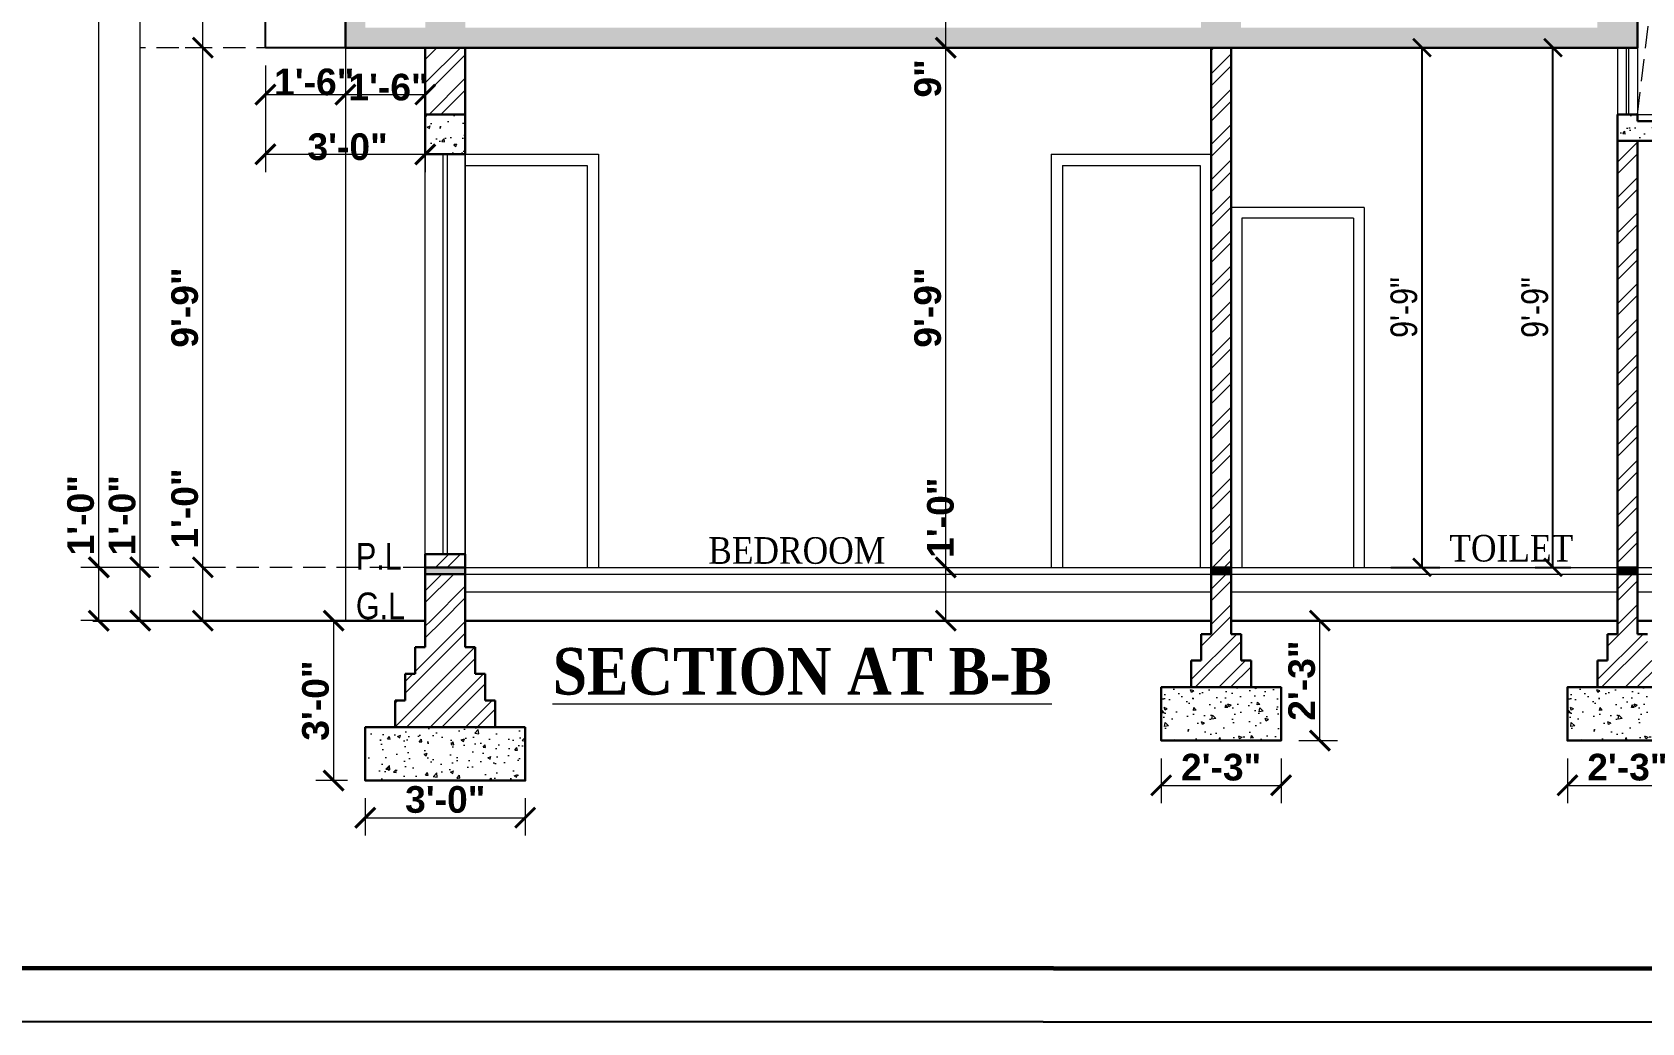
# Model space of a CAD drawing. Header units: feet. Extents: x 12125 to 16886, y -11859 to -10215.
# Drawn here: x 15697.2 to 16059.8, y -11614.7 to -11391.7 of the extents above; entities that cross this region are included whole.
import ezdxf

# ---------------------------------------------------------------- set-up
doc = ezdxf.new("R2010")
doc.units = ezdxf.units.FT
doc.header["$MEASUREMENT"] = 0
doc.header["$PDMODE"] = 2
doc.linetypes.add('DASHED', pattern=[0.75, 0.5, -0.25])
doc.layers.get('0').update_dxf_attribs({"lineweight": 30})
doc.layers.add('BLK_1_FLR_0_WC_BATH_HT', color=3, linetype='Continuous', plot=False)
for name, color, linetype, lineweight in [('DIM 01', 7, 'Continuous', 9), ('DOOR', 32, 'Continuous', 13), ('Flooring', 160, 'Continuous', 15), ('HATCH', 9, 'Continuous', 20), ('RAILING', 210, 'Continuous', 25), ('SLAB RCC', 1, 'Continuous', 40), ('TEXT', 7, 'Continuous', 30), ('TITLE', 5, 'Continuous', 30), ('WALL', 10, 'Continuous', 30), ('WINDOW', 150, 'Continuous', 20)]:
    doc.layers.add(name, color=color, linetype=linetype, lineweight=lineweight)
doc.styles.add('AR. TEXT 01', font='arialbd.ttf')
doc.styles.get("Standard").update_dxf_attribs({"font": 'ARIALN.TTF'})
doc.styles.add('TEX02', font='GARA.TTF')
doc.styles.add('TITLE TXT', font='arial.ttf', dxfattribs={"height": 6})
doc.dimstyles.new('DIM 50', dxfattribs={"dimtxt": 6, "dimasz": 3, "dimexe": 6, "dimexo": 4, "dimgap": 0.3125, "dimtad": 1, "dimzin": 3, "dimdsep": 46, "dimlunit": 4, "dimtxsty": 'AR. TEXT 01', "dimblk": 'DOT', "dimcen": 0.09, "dimclrd": 256, "dimclre": 256, "dimclrt": 256, "dimazin": 0, "dimtfac": 0.8, "dimtofl": 0, "dimtmove": 1, "dimatfit": 3, "dimfxl": 6, "dimfxlon": 1, "dimfrac": 1, "dimtolj": 1, "dimtzin": 0, "dimlwd": -1, "dimlwe": -1, "dimarcsym": 1})
doc.dimstyles.get("Standard").update_dxf_attribs({"dimtxt": 6, "dimasz": 4, "dimexe": 4, "dimexo": 4, "dimgap": 1, "dimtad": 1, "dimdec": 1, "dimzin": 3, "dimdsep": 46, "dimlunit": 4, "dimtxsty": 'Standard', "dimblk": 'ARCHTICK', "dimcen": 0.09, "dimadec": 0, "dimazin": 0, "dimtfac": 1.005, "dimtdec": 1, "dimtofl": 0, "dimtmove": 2, "dimatfit": 3, "dimfxl": 4, "dimfxlon": 1, "dimtolj": 1, "dimtzin": 0, "dimarcsym": 0})
pattern_1 = [(50, (-64522.8, 70481.258), (7.17260183, -0.62752135), [0.75, -8.25]), (-5, (-64522.8, 70481.258), (-1.38751334, 7.52192134), [0.6, -6.6]), (100.4514445, (-64522.2024, 70481.206), (5.78508847, 6.8943999), [0.6374019, -7.0114211]), (46.1842, (-64522.8, 70483.258), (10.6724133, -1.6551928), [1.125, -12.375]), (96.635635, (-64521.911, 70483.12), (9.3466195, 9.741186), [0.9561034, -10.5171376]), (-8.815836, (-64522.8, 70483.258), (9.3466195, 9.741186), [0.9, -9.9]), (21, (-64521.8, 70482.758), (5.96907052, -4.0261889), [0.75, -8.25]), (-34, (-64521.8, 70482.758), (2.4331533, 7.25150045), [0.6, -6.6]), (71.451445, (-64521.303, 70482.423), (8.40222377, 3.22531153), [0.6374019, -7.0114211]), (37.5, (-64522.8, 70481.2582), (0.121598553, 3.32893854), [0, -6.52, 0, -6.7, 0, -6.625]), (7.5, (-64522.8, 70481.2582), (2.63069537, 3.94411712), [0, -3.82, 0, -6.37, 0, -2.525]), (-32.5, (-64525.03, 70481.2582), (5.33822436, -0.22554872), [0, -2.5, 0, -7.8, 0, -10.35]), (-42.5, (-64526.03, 70481.258), (5.8318617, 1.00104982), [0, -3.25, 0, -5.18, 0, -7.35])]
pattern_2 = [(-135, (-80515.0596, 32260.8044), (3.97747564, -3.97747564), []), (-135, (-80517.711, 32260.8044), (3.97747564, -3.97747564), [])]
pattern_3 = [(-135, (-31890.1157, 22063.841), (3.97747564, -3.97747564), []), (-135, (-31892.7673, 22063.841), (3.97747564, -3.97747564), [])]

# ---------------------------------------------------------------- blocks, each defined once
blk = doc.blocks.new('_ArchTick')
at = {"color": 0, "linetype": 'ByBlock', "const_width": 0.15}
blk.add_lwpolyline([(-0.5, -0.5), (0.5, 0.5)], dxfattribs=at)
blk = doc.blocks.new('*D193')
at = {"layer": 'Defpoints', "color": 0, "transparency": 16777216}
for p in [(15735.66, -11512.19), (15737.69, -11512.19), (15737.69, -11524.19)]:
    blk.add_point(p, dxfattribs=at)
at = {"layer": 'DIM 01', "transparency": 16777216}
for p, q in [((15733.69, -11512.19), (15731.66, -11512.19)), ((15735.66, -11524.19), (15735.66, -11512.19)), ((15733.69, -11524.19), (15731.66, -11524.19))]:
    blk.add_line(p, q, dxfattribs=at)
at = {"layer": 'DIM 01', "transparency": 16777216, "xscale": 4.5, "yscale": 4.5, "zscale": 4.5}
for p, rotation in [((15735.66, -11512.19), 90), ((15735.66, -11524.19), 270)]:
    blk.add_blockref('_ArchTick', p, dxfattribs=dict(at, rotation=rotation))
at = {"layer": 'DIM 01', "transparency": 16777216, "insert": (15731.6, -11498.95), "char_height": 6, "attachment_point": 5, "rotation": 90, "style": 'AR. TEXT 01'}
blk.add_mtext('\\A1;1\'-0"', dxfattribs=at)
blk = doc.blocks.new('*D194')
at = {"layer": 'Defpoints', "color": 0, "transparency": 16777216}
for p in [(15735.66, -11395.19), (15737.69, -11395.19), (15737.69, -11512.19)]:
    blk.add_point(p, dxfattribs=at)
at = {"layer": 'DIM 01', "transparency": 16777216}
for p, q in [((15733.69, -11395.19), (15731.66, -11395.19)), ((15735.66, -11512.19), (15735.66, -11395.19)), ((15733.69, -11512.19), (15731.66, -11512.19))]:
    blk.add_line(p, q, dxfattribs=at)
at = {"layer": 'DIM 01', "transparency": 16777216, "xscale": 4.5, "yscale": 4.5, "zscale": 4.5}
for p, rotation in [((15735.66, -11395.19), 90), ((15735.66, -11512.19), 270)]:
    blk.add_blockref('_ArchTick', p, dxfattribs=dict(at, rotation=rotation))
at = {"layer": 'DIM 01', "transparency": 16777216, "insert": (15731.6, -11453.69), "char_height": 6, "attachment_point": 5, "rotation": 90, "style": 'AR. TEXT 01'}
blk.add_mtext('\\A1;9\'-9"', dxfattribs=at)
blk = doc.blocks.new('*D195')
at = {"layer": 'Defpoints', "color": 0, "transparency": 16777216}
for p in [(15735.66, -11344.19), (15737.69, -11344.19), (15737.69, -11395.19)]:
    blk.add_point(p, dxfattribs=at)
at = {"layer": 'DIM 01', "transparency": 16777216}
for p, q in [((15733.69, -11344.19), (15731.66, -11344.19)), ((15735.66, -11395.19), (15735.66, -11344.19)), ((15733.69, -11395.19), (15731.66, -11395.19))]:
    blk.add_line(p, q, dxfattribs=at)
at = {"layer": 'DIM 01', "transparency": 16777216, "xscale": 4.5, "yscale": 4.5, "zscale": 4.5}
for p, rotation in [((15735.66, -11344.19), 90), ((15735.66, -11395.19), 270)]:
    blk.add_blockref('_ArchTick', p, dxfattribs=dict(at, rotation=rotation))
at = {"layer": 'DIM 01', "transparency": 16777216, "insert": (15731.6, -11369.69), "char_height": 6, "attachment_point": 5, "rotation": 90, "style": 'AR. TEXT 01'}
blk.add_mtext('\\A1;4\'-3"', dxfattribs=at)
blk = doc.blocks.new('*D201')
at = {"layer": 'Defpoints', "color": 0, "transparency": 16777216}
for p in [(15721.57, -11512.19), (15729.66, -11512.19), (15729.66, -11524.19)]:
    blk.add_point(p, dxfattribs=at)
at = {"layer": 'DIM 01', "transparency": 16777216}
for p, q in [((15725.66, -11512.19), (15717.57, -11512.19)), ((15721.57, -11524.19), (15721.57, -11512.19)), ((15725.66, -11524.19), (15717.57, -11524.19))]:
    blk.add_line(p, q, dxfattribs=at)
at = {"layer": 'DIM 01', "transparency": 16777216, "xscale": 4.5, "yscale": 4.5, "zscale": 4.5}
for p, rotation in [((15721.57, -11512.19), 90), ((15721.57, -11524.19), 270)]:
    blk.add_blockref('_ArchTick', p, dxfattribs=dict(at, rotation=rotation))
at = {"layer": 'DIM 01', "transparency": 16777216, "insert": (15717.51, -11500.46), "char_height": 6, "attachment_point": 5, "rotation": 90, "style": 'AR. TEXT 01'}
blk.add_mtext('\\A1;1\'-0"', dxfattribs=at)
blk = doc.blocks.new('*D202')
at = {"layer": 'Defpoints', "color": 0, "transparency": 16777216}
for p in [(15721.57, -11134.19), (15776.76, -11134.19), (15729.66, -11512.19)]:
    blk.add_point(p, dxfattribs=at)
at = {"layer": 'DIM 01', "transparency": 16777216}
for p, q in [((15733.57, -11134.19), (15717.57, -11134.19)), ((15721.57, -11512.19), (15721.57, -11134.19)), ((15725.66, -11512.19), (15717.57, -11512.19))]:
    blk.add_line(p, q, dxfattribs=at)
at = {"layer": 'DIM 01', "transparency": 16777216, "xscale": 4.5, "yscale": 4.5, "zscale": 4.5}
for p, rotation in [((15721.57, -11134.19), 90), ((15721.57, -11512.19), 270)]:
    blk.add_blockref('_ArchTick', p, dxfattribs=dict(at, rotation=rotation))
at = {"layer": 'DIM 01', "transparency": 16777216, "insert": (15717.51, -11323.19), "char_height": 6, "attachment_point": 5, "rotation": 90, "style": 'AR. TEXT 01'}
blk.add_mtext('\\A1;31\'-6"', dxfattribs=at)
blk = doc.blocks.new('*D207')
at = {"layer": 'Defpoints', "color": 0, "transparency": 16777216}
for p in [(15772.26, -11560.19), (15808.26, -11560.19), (15808.26, -11568.55)]:
    blk.add_point(p, dxfattribs=at)
at = {"layer": 'DIM 01', "transparency": 16777216}
for p, q in [((15772.26, -11564.19), (15772.26, -11572.55)), ((15808.26, -11564.19), (15808.26, -11572.55)), ((15772.26, -11568.55), (15808.26, -11568.55))]:
    blk.add_line(p, q, dxfattribs=at)
at = {"layer": 'DIM 01', "transparency": 16777216, "xscale": 4.5, "yscale": 4.5, "zscale": 4.5, "rotation": 180}
blk.add_blockref('_ArchTick', (15772.26, -11568.55), dxfattribs=at)
at = {"layer": 'DIM 01', "transparency": 16777216, "xscale": 4.5, "yscale": 4.5, "zscale": 4.5}
blk.add_blockref('_ArchTick', (15808.26, -11568.55), dxfattribs=at)
at = {"layer": 'DIM 01', "transparency": 16777216, "insert": (15790.26, -11564.49), "char_height": 6, "attachment_point": 5, "style": 'AR. TEXT 01'}
blk.add_mtext('\\A1;3\'-0"', dxfattribs=at)
blk = doc.blocks.new('*D208')
at = {"layer": 'Defpoints', "color": 0, "transparency": 16777216}
for p in [(15765.13, -11524.19), (15777.01, -11524.19), (15772.26, -11560.19)]:
    blk.add_point(p, dxfattribs=at)
at = {"layer": 'DIM 01', "transparency": 16777216}
for p, q in [((15773.01, -11524.19), (15761.13, -11524.19)), ((15765.13, -11560.19), (15765.13, -11524.19)), ((15768.26, -11560.19), (15761.13, -11560.19))]:
    blk.add_line(p, q, dxfattribs=at)
at = {"layer": 'DIM 01', "transparency": 16777216, "xscale": 4.5, "yscale": 4.5, "zscale": 4.5}
for p, rotation in [((15765.13, -11524.19), 90), ((15765.13, -11560.19), 270)]:
    blk.add_blockref('_ArchTick', p, dxfattribs=dict(at, rotation=rotation))
at = {"layer": 'DIM 01', "transparency": 16777216, "insert": (15761.07, -11542.19), "char_height": 6, "attachment_point": 5, "rotation": 90, "style": 'AR. TEXT 01'}
blk.add_mtext('\\A1;3\'-0"', dxfattribs=at)
blk = doc.blocks.new('*D211')
at = {"layer": 'Defpoints', "color": 0, "transparency": 16777216}
for p in [(15749.76, -11395.19), (15767.76, -11395.19), (15767.76, -11405.75)]:
    blk.add_point(p, dxfattribs=at)
at = {"layer": 'DIM 01', "transparency": 16777216}
for p, q in [((15749.76, -11399.19), (15749.76, -11409.75)), ((15767.76, -11399.19), (15767.76, -11409.75)), ((15749.76, -11405.75), (15767.76, -11405.75))]:
    blk.add_line(p, q, dxfattribs=at)
at = {"layer": 'DIM 01', "transparency": 16777216, "xscale": 4.5, "yscale": 4.5, "zscale": 4.5, "rotation": 180}
blk.add_blockref('_ArchTick', (15749.76, -11405.75), dxfattribs=at)
at = {"layer": 'DIM 01', "transparency": 16777216, "xscale": 4.5, "yscale": 4.5, "zscale": 4.5}
blk.add_blockref('_ArchTick', (15767.76, -11405.75), dxfattribs=at)
at = {"layer": 'DIM 01', "transparency": 16777216, "insert": (15760.75, -11402.93), "char_height": 6, "attachment_point": 5, "style": 'AR. TEXT 01'}
blk.add_mtext('\\A1;1\'-6"', dxfattribs=at)
blk = doc.blocks.new('*D212')
at = {"layer": 'Defpoints', "color": 0, "transparency": 16777216}
for p in [(15767.76, -11395.19), (15785.76, -11402.69), (15785.76, -11405.75)]:
    blk.add_point(p, dxfattribs=at)
at = {"layer": 'DIM 01', "transparency": 16777216}
for p, q in [((15767.76, -11399.19), (15767.76, -11409.75)), ((15767.76, -11405.75), (15785.76, -11405.75)), ((15785.76, -11406.69), (15785.76, -11409.75))]:
    blk.add_line(p, q, dxfattribs=at)
at = {"layer": 'DIM 01', "transparency": 16777216, "xscale": 4.5, "yscale": 4.5, "zscale": 4.5, "rotation": 180}
blk.add_blockref('_ArchTick', (15767.76, -11405.75), dxfattribs=at)
at = {"layer": 'DIM 01', "transparency": 16777216, "xscale": 4.5, "yscale": 4.5, "zscale": 4.5}
blk.add_blockref('_ArchTick', (15785.76, -11405.75), dxfattribs=at)
at = {"layer": 'DIM 01', "transparency": 16777216, "insert": (15777.48, -11404.1), "char_height": 6, "attachment_point": 5, "style": 'AR. TEXT 01'}
blk.add_mtext('\\A1;1\'-6"', dxfattribs=at)
blk = doc.blocks.new('*D213')
at = {"layer": 'Defpoints', "color": 0, "transparency": 16777216}
for p in [(15749.76, -11395.19), (15785.76, -11395.19), (15785.76, -11419.19)]:
    blk.add_point(p, dxfattribs=at)
at = {"layer": 'DIM 01', "transparency": 16777216}
for p, q in [((15749.76, -11407.19), (15749.76, -11423.19)), ((15785.76, -11407.19), (15785.76, -11423.19)), ((15749.76, -11419.19), (15785.76, -11419.19))]:
    blk.add_line(p, q, dxfattribs=at)
at = {"layer": 'DIM 01', "transparency": 16777216, "xscale": 4.5, "yscale": 4.5, "zscale": 4.5, "rotation": 180}
blk.add_blockref('_ArchTick', (15749.76, -11419.19), dxfattribs=at)
at = {"layer": 'DIM 01', "transparency": 16777216, "xscale": 4.5, "yscale": 4.5, "zscale": 4.5}
blk.add_blockref('_ArchTick', (15785.76, -11419.19), dxfattribs=at)
at = {"layer": 'DIM 01', "transparency": 16777216, "insert": (15768.26, -11417.52), "char_height": 6, "attachment_point": 5, "style": 'AR. TEXT 01'}
blk.add_mtext('\\A1;3\'-0"', dxfattribs=at)
blk = doc.blocks.new('*D223')
at = {"layer": 'Defpoints', "color": 0, "transparency": 16777216}
for p in [(16043.01, -11551.19), (16070.01, -11551.19), (16070.01, -11561.27)]:
    blk.add_point(p, dxfattribs=at)
at = {"layer": 'DIM 01', "transparency": 16777216}
for p, q in [((16043.01, -11555.19), (16043.01, -11565.27)), ((16070.01, -11555.19), (16070.01, -11565.27)), ((16043.01, -11561.27), (16070.01, -11561.27))]:
    blk.add_line(p, q, dxfattribs=at)
at = {"layer": 'DIM 01', "transparency": 16777216, "xscale": 4.5, "yscale": 4.5, "zscale": 4.5, "rotation": 180}
blk.add_blockref('_ArchTick', (16043.01, -11561.27), dxfattribs=at)
at = {"layer": 'DIM 01', "transparency": 16777216, "xscale": 4.5, "yscale": 4.5, "zscale": 4.5}
blk.add_blockref('_ArchTick', (16070.01, -11561.27), dxfattribs=at)
at = {"layer": 'DIM 01', "transparency": 16777216, "insert": (16056.51, -11557.21), "char_height": 6, "attachment_point": 5, "style": 'AR. TEXT 01'}
blk.add_mtext('\\A1;2\'-3"', dxfattribs=at)
blk = doc.blocks.new('*D225')
at = {"layer": 'Defpoints', "color": 0, "transparency": 16777216}
for p in [(15951.51, -11551.19), (15978.51, -11551.19), (15978.51, -11561.27)]:
    blk.add_point(p, dxfattribs=at)
at = {"layer": 'DIM 01', "transparency": 16777216}
for p, q in [((15951.51, -11555.19), (15951.51, -11565.27)), ((15978.51, -11555.19), (15978.51, -11565.27)), ((15951.51, -11561.27), (15978.51, -11561.27))]:
    blk.add_line(p, q, dxfattribs=at)
at = {"layer": 'DIM 01', "transparency": 16777216, "xscale": 4.5, "yscale": 4.5, "zscale": 4.5, "rotation": 180}
blk.add_blockref('_ArchTick', (15951.51, -11561.27), dxfattribs=at)
at = {"layer": 'DIM 01', "transparency": 16777216, "xscale": 4.5, "yscale": 4.5, "zscale": 4.5}
blk.add_blockref('_ArchTick', (15978.51, -11561.27), dxfattribs=at)
at = {"layer": 'DIM 01', "transparency": 16777216, "insert": (15965.01, -11557.21), "char_height": 6, "attachment_point": 5, "style": 'AR. TEXT 01'}
blk.add_mtext('\\A1;2\'-3"', dxfattribs=at)
blk = doc.blocks.new('*D226')
at = {"layer": 'Defpoints', "color": 0, "transparency": 16777216}
for p in [(15978.51, -11524.19), (15987.24, -11524.19), (15978.51, -11551.19)]:
    blk.add_point(p, dxfattribs=at)
at = {"layer": 'DIM 01', "transparency": 16777216}
for p, q in [((15982.51, -11524.19), (15991.24, -11524.19)), ((15987.24, -11551.19), (15987.24, -11524.19)), ((15982.51, -11551.19), (15991.24, -11551.19))]:
    blk.add_line(p, q, dxfattribs=at)
at = {"layer": 'DIM 01', "transparency": 16777216, "xscale": 4.5, "yscale": 4.5, "zscale": 4.5}
for p, rotation in [((15987.24, -11524.19), 90), ((15987.24, -11551.19), 270)]:
    blk.add_blockref('_ArchTick', p, dxfattribs=dict(at, rotation=rotation))
at = {"layer": 'DIM 01', "transparency": 16777216, "insert": (15983.18, -11537.69), "char_height": 6, "attachment_point": 5, "rotation": 90, "style": 'AR. TEXT 01'}
blk.add_mtext('\\A1;2\'-3"', dxfattribs=at)
blk = doc.blocks.new('*D227')
at = {"layer": 'Defpoints', "color": 0, "transparency": 16777216}
for p in [(15898.32, -11512.19), (15903, -11512.19), (15898.32, -11524.19)]:
    blk.add_point(p, dxfattribs=at)
at = {"layer": 'DIM 01', "transparency": 16777216}
for p, q in [((15902.32, -11512.19), (15907, -11512.19)), ((15903, -11524.19), (15903, -11512.19)), ((15902.32, -11524.19), (15907, -11524.19))]:
    blk.add_line(p, q, dxfattribs=at)
at = {"layer": 'DIM 01', "transparency": 16777216, "xscale": 4.5, "yscale": 4.5, "zscale": 4.5}
for p, rotation in [((15903, -11512.19), 90), ((15903, -11524.19), 270)]:
    blk.add_blockref('_ArchTick', p, dxfattribs=dict(at, rotation=rotation))
at = {"layer": 'DIM 01', "transparency": 16777216, "insert": (15901.82, -11501.01), "char_height": 6, "attachment_point": 5, "rotation": 90, "style": 'AR. TEXT 01'}
blk.add_mtext('\\A1;1\'-0"', dxfattribs=at)
blk = doc.blocks.new('*D228')
at = {"layer": 'Defpoints', "color": 0, "transparency": 16777216}
for p in [(15903, -11395.19), (15914.22, -11395.19), (15898.32, -11512.19)]:
    blk.add_point(p, dxfattribs=at)
at = {"layer": 'DIM 01', "transparency": 16777216}
for p, q in [((15910.22, -11395.19), (15899, -11395.19)), ((15903, -11512.19), (15903, -11395.19)), ((15902.32, -11512.19), (15907, -11512.19))]:
    blk.add_line(p, q, dxfattribs=at)
at = {"layer": 'DIM 01', "transparency": 16777216, "xscale": 4.5, "yscale": 4.5, "zscale": 4.5}
for p, rotation in [((15903, -11395.19), 90), ((15903, -11512.19), 270)]:
    blk.add_blockref('_ArchTick', p, dxfattribs=dict(at, rotation=rotation))
at = {"layer": 'DIM 01', "transparency": 16777216, "insert": (15898.94, -11453.69), "char_height": 6, "attachment_point": 5, "rotation": 90, "style": 'AR. TEXT 01'}
blk.add_mtext('\\A1;9\'-9"', dxfattribs=at)
blk = doc.blocks.new('*D229')
at = {"layer": 'Defpoints', "color": 0, "transparency": 16777216}
for p in [(15903, -11386.19), (15918.99, -11386.19), (15914.22, -11395.19)]:
    blk.add_point(p, dxfattribs=at)
at = {"layer": 'DIM 01', "transparency": 16777216}
for p, q in [((15914.99, -11386.19), (15899, -11386.19)), ((15903, -11395.19), (15903, -11386.19)), ((15910.22, -11395.19), (15899, -11395.19))]:
    blk.add_line(p, q, dxfattribs=at)
at = {"layer": 'DIM 01', "transparency": 16777216, "xscale": 4.5, "yscale": 4.5, "zscale": 4.5}
for p, rotation in [((15903, -11386.19), 90), ((15903, -11395.19), 270)]:
    blk.add_blockref('_ArchTick', p, dxfattribs=dict(at, rotation=rotation))
at = {"layer": 'DIM 01', "transparency": 16777216, "insert": (15898.94, -11402.1), "char_height": 6, "attachment_point": 5, "rotation": 90, "style": 'AR. TEXT 01'}
blk.add_mtext('\\A1;9"', dxfattribs=at)
blk = doc.blocks.new('*D382')
at = {"layer": 'Defpoints', "color": 0, "transparency": 16777216}
for p in [(15712.22, -11512.19), (15720.31, -11512.19), (15720.31, -11524.19)]:
    blk.add_point(p, dxfattribs=at)
at = {"layer": 'DIM 01', "transparency": 16777216}
for p, q in [((15716.31, -11512.19), (15708.22, -11512.19)), ((15712.22, -11524.19), (15712.22, -11512.19)), ((15716.31, -11524.19), (15708.22, -11524.19))]:
    blk.add_line(p, q, dxfattribs=at)
at = {"layer": 'DIM 01', "transparency": 16777216, "xscale": 4.5, "yscale": 4.5, "zscale": 4.5}
for p, rotation in [((15712.22, -11512.19), 90), ((15712.22, -11524.19), 270)]:
    blk.add_blockref('_ArchTick', p, dxfattribs=dict(at, rotation=rotation))
at = {"layer": 'DIM 01', "transparency": 16777216, "insert": (15708.16, -11500.46), "char_height": 6, "attachment_point": 5, "rotation": 90, "style": 'AR. TEXT 01'}
blk.add_mtext('\\A1;1\'-0"', dxfattribs=at)
blk = doc.blocks.new('*D383')
at = {"layer": 'Defpoints', "color": 0, "transparency": 16777216}
for p in [(15712.26, -11125.19), (15776.76, -11125.19), (15726.08, -11512.19)]:
    blk.add_point(p, dxfattribs=at)
at = {"layer": 'DIM 01', "transparency": 16777216}
for p, q in [((15724.26, -11125.19), (15708.26, -11125.19)), ((15712.26, -11512.19), (15712.26, -11125.19)), ((15722.08, -11512.19), (15708.26, -11512.19))]:
    blk.add_line(p, q, dxfattribs=at)
at = {"layer": 'DIM 01', "transparency": 16777216, "xscale": 4.5, "yscale": 4.5, "zscale": 4.5}
for p, rotation in [((15712.26, -11125.19), 90), ((15712.26, -11512.19), 270)]:
    blk.add_blockref('_ArchTick', p, dxfattribs=dict(at, rotation=rotation))
at = {"layer": 'DIM 01', "transparency": 16777216, "insert": (15708.2, -11318.69), "char_height": 6, "attachment_point": 5, "rotation": 90, "style": 'AR. TEXT 01'}
blk.add_mtext('\\A1;32\'-3"', dxfattribs=at)
blk = doc.blocks.new('*D421')
at = {"layer": 'BLK_1_FLR_0_WC_BATH_HT', "color": 0, "lineweight": -2, "transparency": 16777216}
for p, q in [((16010.26, -11512.19), (16010.26, -11395.19)), ((16014.26, -11395.19), (16014.26, -11395.19)), ((16003.26, -11512.19), (16014.26, -11512.19))]:
    blk.add_line(p, q, dxfattribs=at)
at = {"layer": 'Defpoints', "color": 0, "transparency": 16777216}
for p in [(16010.26, -11395.19), (16010.26, -11395.19), (15994.86, -11512.19)]:
    blk.add_point(p, dxfattribs=at)
at = {"layer": 'BLK_1_FLR_0_WC_BATH_HT', "color": 0, "lineweight": -2, "transparency": 16777216, "xscale": 4, "yscale": 4, "zscale": 4}
for p, rotation in [((16010.26, -11395.19), 90), ((16010.26, -11512.19), 270)]:
    blk.add_blockref('_ArchTick', p, dxfattribs=dict(at, rotation=rotation))
at = {"layer": 'BLK_1_FLR_0_WC_BATH_HT', "color": 0, "transparency": 16777216, "insert": (16006.2, -11453.69), "char_height": 6, "attachment_point": 5, "rotation": 90}
blk.add_mtext('\\A1;9\'-9"', dxfattribs=at)
blk = doc.blocks.new('*D444')
at = {"layer": 'BLK_1_FLR_0_WC_BATH_HT', "color": 0, "lineweight": -2, "transparency": 16777216}
for p, q in [((16035.75, -11395.19), (16043.75, -11395.19)), ((16039.75, -11512.19), (16039.75, -11395.19)), ((16035.75, -11512.19), (16043.75, -11512.19))]:
    blk.add_line(p, q, dxfattribs=at)
at = {"layer": 'Defpoints', "color": 0, "transparency": 16777216}
for p in [(16024.74, -11395.19), (16039.75, -11395.19), (16030.8, -11512.19)]:
    blk.add_point(p, dxfattribs=at)
at = {"layer": 'BLK_1_FLR_0_WC_BATH_HT', "color": 0, "lineweight": -2, "transparency": 16777216, "xscale": 4, "yscale": 4, "zscale": 4}
for p, rotation in [((16039.75, -11395.19), 90), ((16039.75, -11512.19), 270)]:
    blk.add_blockref('_ArchTick', p, dxfattribs=dict(at, rotation=rotation))
at = {"layer": 'BLK_1_FLR_0_WC_BATH_HT', "color": 0, "transparency": 16777216, "insert": (16035.68, -11453.69), "char_height": 6, "attachment_point": 5, "rotation": 90}
blk.add_mtext('\\A1;9\'-9"', dxfattribs=at)

msp = doc.modelspace()

# ---------------------------------------------------------------- hatches: boundary and pattern name
at = {"layer": 'HATCH', "ltscale": 20}
h = msp.add_hatch(dxfattribs=at)
h.set_pattern_fill('AR-CONC', color=256, style=0)
h.set_pattern_definition(pattern_1)
h.paths.add_polyline_path([(16049.761, -11387.695), (16049.761, -11390.695), (15969.511, -11390.695), (15969.511, -11387.695), (15960.511, -11387.695), (15960.511, -11390.695), (15794.761, -11390.695), (15794.761, -11386.195), (15785.761, -11386.195), (15785.761, -11390.695), (15772.261, -11390.695), (15772.261, -11369.695), (15767.761, -11369.695), (15767.761, -11395.195), (15794.761, -11395.195), (16058.761, -11395.195), (16058.761, -11387.695)])
at = {"layer": 'HATCH', "ltscale": 10}
h = msp.add_hatch(dxfattribs=at)
h.set_pattern_fill('ANSI32', color=256, scale=15, angle=180, style=0)
h.set_pattern_definition([(-135, (-64522.8, 70463.258), (3.97747564, -3.97747564), []), (-135, (-64525.452, 70463.258), (3.97747564, -3.97747564), [])])
h.paths.add_polyline_path([(15794.761, -11509.195), (15785.761, -11509.195), (15785.761, -11512.195), (15794.761, -11512.195)])
h.paths.add_polyline_path([(15785.761, -11410.195), (15794.761, -11410.195), (15794.761, -11395.195), (15785.761, -11395.195)])
h = msp.add_hatch(dxfattribs=at)
h.set_pattern_fill('ANSI32', color=256, scale=15, angle=180, style=0)
h.set_pattern_definition(pattern_2)
h.paths.add_polyline_path([(15967.261, -11395.195), (15962.761, -11395.195), (15962.761, -11512.195), (15967.261, -11512.195)])
at = {"layer": 'HATCH', "ltscale": 20}
h = msp.add_hatch(dxfattribs=at)
h.set_pattern_fill('AR-CONC', color=256, style=0)
h.set_pattern_definition(pattern_1)
h.paths.add_polyline_path([(15794.761, -11410.195), (15785.761, -11410.195), (15785.761, -11419.195), (15794.761, -11419.195)])
h = msp.add_hatch(dxfattribs=at)
h.set_pattern_fill('AR-CONC', color=256, style=0)
h.set_pattern_definition([(50, (-80515.0596, 32260.8044), (7.17260183, -0.62752135), [0.75, -8.25]), (-5, (-80515.0596, 32260.8044), (-1.38751334, 7.52192134), [0.6, -6.6]), (100.4514445, (-80514.462, 32260.752), (5.78508847, 6.8943999), [0.6374019, -7.0114211]), (46.1842, (-80515.06, 32262.8044), (10.6724133, -1.6551928), [1.125, -12.375]), (96.635635, (-80514.17, 32262.667), (9.3466195, 9.741186), [0.9561034, -10.5171376]), (-8.815836, (-80515.06, 32262.804), (9.3466195, 9.741186), [0.9, -9.9]), (21, (-80514.0596, 32262.3044), (5.96907052, -4.0261889), [0.75, -8.25]), (-34, (-80514.0596, 32262.3044), (2.4331533, 7.25150045), [0.6, -6.6]), (71.451445, (-80513.562, 32261.969), (8.40222377, 3.22531153), [0.6374019, -7.0114211]), (37.5, (-80515.0596, 32260.8044), (0.121598553, 3.32893854), [0, -6.52, 0, -6.7, 0, -6.625]), (7.5, (-80515.0596, 32260.8044), (2.63069537, 3.94411712), [0, -3.82, 0, -6.37, 0, -2.525]), (-32.5, (-80517.2896, 32260.8044), (5.33822436, -0.22554872), [0, -2.5, 0, -7.8, 0, -10.35]), (-42.5, (-80518.2896, 32260.8044), (5.8318617, 1.00104982), [0, -3.25, 0, -5.18, 0, -7.35])])
h.paths.add_polyline_path([(16099.261, -11410.195), (16094.761, -11410.195), (16094.761, -11411.695), (16058.761, -11411.695), (16058.761, -11410.195), (16054.261, -11410.195), (16054.261, -11416.195), (16099.261, -11416.195)])
at = {"layer": 'HATCH', "ltscale": 10}
h = msp.add_hatch(dxfattribs=at)
h.set_pattern_fill('ANSI32', color=256, scale=15, angle=180, style=0)
h.set_pattern_definition(pattern_2)
h.paths.add_polyline_path([(16058.761, -11416.195), (16054.261, -11416.195), (16054.261, -11512.195), (16058.761, -11512.195)])
at = {"layer": 'HATCH'}
for points in [[(15785.761, -11513.713), (15785.761, -11512.213), (15794.761, -11512.213), (15794.761, -11513.713)], [(15967.261, -11513.695), (15967.261, -11512.195), (15967.241, -11512.195), (15962.761, -11512.195), (15962.761, -11513.695), (15967.241, -11513.695)], [(16058.761, -11513.695), (16058.761, -11512.195), (16058.741, -11512.195), (16054.261, -11512.195), (16054.261, -11513.695), (16058.741, -11513.695)]]:
    msp.add_hatch(color=256, dxfattribs=at).paths.add_polyline_path(points)
at = {"layer": 'HATCH', "ltscale": 10}
h = msp.add_hatch(dxfattribs=at)
h.set_pattern_fill('ANSI32', color=256, scale=15, angle=180, style=0)
h.set_pattern_definition(pattern_3)
h.paths.add_polyline_path([(15785.761, -11513.695), (15794.761, -11513.695), (15794.761, -11524.195), (15785.761, -11524.195)])
h = msp.add_hatch(dxfattribs=at)
h.set_pattern_fill('ANSI32', color=256, scale=15, angle=180, style=0)
h.set_pattern_definition([(-135, (-64842.3, 70481.258), (3.97747564, -3.97747564), []), (-135, (-64844.952, 70481.258), (3.97747564, -3.97747564), [])])
h.paths.add_polyline_path([(15971.761, -11539.195), (15971.761, -11533.195), (15969.511, -11533.195), (15969.511, -11527.195), (15967.261, -11527.195), (15967.261, -11524.195), (15967.261, -11518.195), (15967.261, -11513.695), (15967.241, -11513.695), (15962.761, -11513.695), (15962.761, -11518.195), (15962.761, -11524.195), (15962.761, -11527.195), (15960.511, -11527.195), (15960.511, -11533.195), (15958.261, -11533.195), (15958.261, -11539.195)])
h = msp.add_hatch(dxfattribs=at)
h.set_pattern_fill('ANSI32', color=256, scale=15, angle=180, style=0)
h.set_pattern_definition([(-135, (-64750.8, 70481.258), (3.97747564, -3.97747564), []), (-135, (-64753.452, 70481.258), (3.97747564, -3.97747564), [])])
h.paths.add_polyline_path([(16063.261, -11539.195), (16063.261, -11533.195), (16061.011, -11533.195), (16061.011, -11527.195), (16058.761, -11527.195), (16058.761, -11524.195), (16058.761, -11518.195), (16058.761, -11513.695), (16058.741, -11513.695), (16054.261, -11513.695), (16054.261, -11518.195), (16054.261, -11524.195), (16054.261, -11527.195), (16052.011, -11527.195), (16052.011, -11533.195), (16049.761, -11533.195), (16049.761, -11539.195)])
h = msp.add_hatch(dxfattribs=at)
h.set_pattern_fill('ANSI32', color=256, scale=15, angle=180, style=0)
h.set_pattern_definition(pattern_3)
h.paths.add_polyline_path([(15781.261, -11536.195), (15783.511, -11536.195), (15783.511, -11530.195), (15785.761, -11530.195), (15785.761, -11524.195), (15794.761, -11524.195), (15794.761, -11530.195), (15797.011, -11530.195), (15797.011, -11536.195), (15799.261, -11536.195), (15799.261, -11542.195), (15801.511, -11542.195), (15801.511, -11548.195), (15779.011, -11548.195), (15779.011, -11542.195), (15781.261, -11542.195)])
h = msp.add_hatch(dxfattribs=at)
h.set_pattern_fill('AR-CONC', color=256, angle=180, style=0)
h.set_pattern_definition([(130, (14412.15, -11553.8984), (-7.172602, -0.627521), [0.75, -8.25]), (-175, (14412.15, -11553.8984), (1.387513, 7.52192), [0.6, -6.6]), (79.5486, (14411.552, -11553.951), (-5.785094, 6.894395), [0.637402, -7.01142]), (133.8158, (14412.15, -11551.898), (-10.67241, -1.65519), [1.125, -12.375]), (83.3644, (14411.261, -11552.036), (-9.34663, 9.74118), [0.9561, -10.51713]), (-171.1842, (14412.15, -11551.898), (-9.34662, 9.741186), [0.9, -9.9]), (159, (14411.15, -11552.3984), (-5.96907, -4.02619), [0.75, -8.25]), (-146, (14411.15, -11552.3984), (-2.433153, 7.2515), [0.6, -6.6]), (108.5486, (14410.6526, -11552.734), (-8.402226, 3.225305), [0.637402, -7.01142]), (142.5, (14412.15, -11553.8984), (-0.1215986, 3.3289385), [0, -6.52, 0, -6.7, 0, -6.625]), (172.5, (14412.15, -11553.8984), (-2.630695, 3.944117), [0, -3.82, 0, -6.37, 0, -2.525]), (-147.5, (14414.38, -11553.8984), (-5.3382244, -0.2255487), [0, -2.5, 0, -7.8, 0, -10.35]), (-137.5, (14415.38, -11553.8984), (-5.831862, 1.00105), [0, -3.25, 0, -5.18, 0, -7.35])])
h.paths.add_polyline_path([(15978.511, -11551.195), (15978.511, -11539.195), (15971.761, -11539.195), (15958.261, -11539.195), (15951.511, -11539.195), (15951.511, -11551.195)])
h = msp.add_hatch(dxfattribs=at)
h.set_pattern_fill('AR-CONC', color=256, angle=180, style=0)
h.set_pattern_definition([(130, (14503.65, -11553.8984), (-7.172602, -0.627521), [0.75, -8.25]), (-175, (14503.65, -11553.8984), (1.387513, 7.52192), [0.6, -6.6]), (79.5486, (14503.052, -11553.951), (-5.785094, 6.894395), [0.637402, -7.01142]), (133.8158, (14503.65, -11551.898), (-10.67241, -1.65519), [1.125, -12.375]), (83.3644, (14502.761, -11552.036), (-9.34663, 9.74118), [0.9561, -10.51713]), (-171.1842, (14503.65, -11551.898), (-9.34662, 9.741186), [0.9, -9.9]), (159, (14502.65, -11552.3984), (-5.96907, -4.02619), [0.75, -8.25]), (-146, (14502.65, -11552.3984), (-2.433153, 7.2515), [0.6, -6.6]), (108.5486, (14502.1526, -11552.734), (-8.402226, 3.225305), [0.637402, -7.01142]), (142.5, (14503.65, -11553.8984), (-0.1215986, 3.3289385), [0, -6.52, 0, -6.7, 0, -6.625]), (172.5, (14503.65, -11553.8984), (-2.630695, 3.944117), [0, -3.82, 0, -6.37, 0, -2.525]), (-147.5, (14505.88, -11553.8984), (-5.3382244, -0.2255487), [0, -2.5, 0, -7.8, 0, -10.35]), (-137.5, (14506.88, -11553.8984), (-5.831862, 1.00105), [0, -3.25, 0, -5.18, 0, -7.35])])
h.paths.add_polyline_path([(16070.011, -11551.195), (16070.011, -11539.195), (16063.261, -11539.195), (16049.761, -11539.195), (16043.011, -11539.195), (16043.011, -11551.195)])
at = {"layer": 'HATCH', "ltscale": 20}
h = msp.add_hatch(dxfattribs=at)
h.set_pattern_fill('AR-CONC', color=256, angle=180, style=0)
h.set_pattern_definition([(50, (57586.472, 105412.5826), (7.17260183, -0.62752135), [0.75, -8.25]), (-5, (57586.472, 105412.5826), (-1.38751334, 7.52192134), [0.6, -6.6]), (100.4514445, (57587.0695, 105412.53), (5.78508847, 6.8943999), [0.6374019, -7.0114211]), (46.1842, (57586.472, 105414.583), (10.6724133, -1.6551928), [1.125, -12.375]), (96.6356355, (57587.361, 105414.445), (9.3466195, 9.741186), [0.9561034, -10.5171376]), (-8.815836, (57586.472, 105414.583), (9.34661945, 9.741186), [0.9, -9.9]), (21, (57587.472, 105414.0826), (5.96907052, -4.0261889), [0.75, -8.25]), (-34, (57587.472, 105414.0826), (2.4331533, 7.25150045), [0.6, -6.6]), (71.451445, (57587.969, 105413.747), (8.40222377, 3.22531153), [0.6374019, -7.0114211]), (37.5, (57586.4718, 105412.5826), (0.121598553, 3.32893854), [0, -6.52, 0, -6.7, 0, -6.625]), (7.5, (57586.4718, 105412.5826), (2.63069537, 3.94411712), [0, -3.82, 0, -6.37, 0, -2.525]), (-32.5, (57584.2418, 105412.5826), (5.33822436, -0.22554872), [0, -2.5, 0, -7.8, 0, -10.35]), (-42.5, (57583.242, 105412.5826), (5.8318617, 1.00104982), [0, -3.25, 0, -5.18, 0, -7.35])])
h.paths.add_polyline_path([(15808.261, -11560.195), (15808.261, -11548.195), (15808.261, -11548.195), (15772.261, -11548.195), (15772.261, -11548.195), (15772.261, -11560.195), (15772.261, -11560.195)])

# ---------------------------------------------------------------- linework, layer by layer
at = {"color": 3}
msp.add_lwpolyline([(15284.2, -10549.647), (16885.839, -10550.006), (16885.839, -11614.729), (15284.2, -11614.371)], close=True, dxfattribs=at)
at = {"layer": 'DOOR'}
for p, q in [((15794.761, -11419.195), (15794.761, -11512.195)), ((15794.761, -11419.195), (15824.761, -11419.195)), ((15824.761, -11419.195), (15824.761, -11512.195)), ((15926.761, -11419.195), (15926.761, -11512.195)), ((15926.761, -11419.195), (15962.761, -11419.195)), ((15794.761, -11421.695), (15822.261, -11421.695)), ((15822.261, -11421.695), (15822.261, -11512.195)), ((15929.261, -11421.695), (15929.261, -11512.195)), ((15929.261, -11421.695), (15960.261, -11421.695)), ((15960.261, -11421.695), (15960.261, -11512.195)), ((15997.261, -11431.195), (15967.261, -11431.195)), ((15969.661, -11433.595), (15969.661, -11512.195)), ((15994.861, -11433.595), (15969.661, -11433.595)), ((15994.861, -11433.595), (15994.861, -11512.195)), ((15997.261, -11431.195), (15997.261, -11512.195))]:
    msp.add_line(p, q, dxfattribs=at)
at = {"layer": 'Flooring', "ltscale": 10}
for p, q in [((16058.761, -11410.195), (16094.761, -11410.195)), ((15794.761, -11512.195), (16054.261, -11512.195)), ((15794.761, -11513.695), (15962.761, -11513.695)), ((15967.261, -11513.695), (16054.261, -11513.695)), ((16058.761, -11512.195), (16063.261, -11512.195)), ((16058.761, -11513.695), (16063.261, -11513.695)), ((15794.761, -11517.695), (15962.761, -11517.695)), ((15967.261, -11517.695), (16054.261, -11517.695)), ((16058.761, -11517.695), (16063.261, -11517.695))]:
    msp.add_line(p, q, dxfattribs=at)
at = {"layer": 'HATCH', "linetype": 'DASHED', "ltscale": 10}
for p, q in [((16058.761, -11410.195), (16094.761, -11119.195)), ((15767.761, -11395.195), (15721.567, -11395.195)), ((15785.761, -11512.195), (15708.711, -11512.195))]:
    msp.add_line(p, q, dxfattribs=at)
at = {"layer": 'RAILING', "ltscale": 10}
for p, q in [((15749.761, -11395.195), (15749.761, -11369.695)), ((15767.761, -11395.195), (15749.761, -11395.195))]:
    msp.add_line(p, q, dxfattribs=at)
at = {"layer": 'SLAB RCC', "lineweight": 30, "ltscale": 10}
for p, q in [((15767.761, -11395.195), (15767.761, -11369.695)), ((16058.761, -11387.695), (16058.761, -11395.195)), ((15767.761, -11395.195), (15794.761, -11395.195)), ((15785.761, -11395.195), (16058.761, -11395.195)), ((15785.761, -11410.195), (15794.761, -11410.195)), ((15785.761, -11410.195), (15785.761, -11419.195)), ((15794.761, -11410.195), (15794.761, -11419.195)), ((16054.261, -11410.195), (16054.261, -11416.195)), ((16058.761, -11410.195), (16058.761, -11411.695)), ((16058.761, -11411.695), (16094.761, -11411.695)), ((15785.761, -11419.195), (15794.761, -11419.195)), ((16054.261, -11416.195), (16099.261, -11416.195)), ((15794.761, -11524.195), (15962.761, -11524.195)), ((15967.261, -11524.195), (16054.261, -11524.195)), ((16058.761, -11524.195), (16094.761, -11524.195))]:
    msp.add_line(p, q, dxfattribs=at)
at = {"layer": 'WALL', "lineweight": 9}
msp.add_line((15767.761, -11395.195), (15767.761, -11524.195), dxfattribs=at)
at = {"layer": 'WALL', "ltscale": 5}
for p, q in [((15785.761, -11410.195), (15785.761, -11395.195)), ((15794.761, -11410.195), (15794.761, -11395.195)), ((15962.761, -11395.195), (15962.761, -11524.195)), ((15967.261, -11395.195), (15967.261, -11524.195)), ((16058.761, -11410.195), (16054.261, -11410.195)), ((16054.261, -11416.195), (16054.261, -11524.195)), ((16058.761, -11416.195), (16058.761, -11524.195)), ((15785.761, -11509.195), (15794.761, -11509.195)), ((15785.761, -11509.195), (15785.761, -11512.195)), ((15794.761, -11509.195), (15794.761, -11512.195)), ((15710.913, -11524.195), (15785.761, -11524.195))]:
    msp.add_line(p, q, dxfattribs=at)
at = {"layer": 'WALL', "color": 0}
for p, q in [((15785.761, -11512.195), (15785.761, -11530.195)), ((15785.761, -11512.195), (15794.761, -11512.195)), ((15785.761, -11513.695), (15794.761, -11513.695)), ((15794.761, -11512.195), (15794.761, -11530.195)), ((15960.511, -11527.195), (15962.761, -11527.195)), ((15960.511, -11527.195), (15960.511, -11533.195)), ((15967.261, -11527.195), (15969.511, -11527.195)), ((15969.511, -11527.195), (15969.511, -11533.195)), ((16052.011, -11527.195), (16054.261, -11527.195)), ((16052.011, -11527.195), (16052.011, -11533.195)), ((16058.761, -11527.195), (16061.011, -11527.195)), ((15785.761, -11530.195), (15783.511, -11530.195)), ((15783.511, -11530.195), (15783.511, -11536.195)), ((15794.761, -11530.195), (15797.011, -11530.195)), ((15797.011, -11530.195), (15797.011, -11536.195)), ((15958.261, -11533.195), (15958.261, -11539.195)), ((15958.261, -11533.195), (15960.511, -11533.195)), ((15969.511, -11533.195), (15971.761, -11533.195)), ((15971.761, -11533.195), (15971.761, -11539.195)), ((16049.761, -11533.195), (16049.761, -11539.195)), ((16049.761, -11533.195), (16052.011, -11533.195)), ((15781.261, -11536.195), (15781.261, -11542.195)), ((15783.511, -11536.195), (15781.261, -11536.195)), ((15797.011, -11536.195), (15799.261, -11536.195)), ((15799.261, -11536.195), (15799.261, -11542.195)), ((15781.261, -11542.195), (15779.011, -11542.195)), ((15779.011, -11542.195), (15779.011, -11548.195)), ((15799.261, -11542.195), (15801.511, -11542.195)), ((15801.511, -11542.195), (15801.511, -11548.195))]:
    msp.add_line(p, q, dxfattribs=at)
at = {"layer": 'WALL', "color": 0, "ltscale": 10}
for p, q in [((15962.761, -11527.195), (15962.761, -11512.195)), ((15967.261, -11512.195), (15962.761, -11512.195)), ((15967.261, -11513.695), (15962.761, -11513.695)), ((15967.261, -11527.195), (15967.261, -11512.195)), ((16054.261, -11527.195), (16054.261, -11512.195)), ((16058.761, -11512.195), (16054.261, -11512.195)), ((16058.761, -11513.695), (16054.261, -11513.695)), ((16058.761, -11527.195), (16058.761, -11512.195))]:
    msp.add_line(p, q, dxfattribs=at)
at = {"layer": 'WALL', "color": 35, "linetype": 'Continuous', "lineweight": 60}
msp.add_lwpolyline([(15296.2, -10561.647), (16873.839, -10562.006), (16873.839, -11602.729), (15296.2, -11602.371)], close=True, dxfattribs=at)
at = {"layer": 'WALL', "color": 0}
for points in [[(15978.511, -11539.195), (15951.511, -11539.195), (15951.511, -11551.195), (15978.511, -11551.195)], [(16070.011, -11539.195), (16043.011, -11539.195), (16043.011, -11551.195), (16070.011, -11551.195)], [(15808.261, -11548.195), (15772.261, -11548.195), (15772.261, -11560.195), (15808.261, -11560.195)]]:
    msp.add_lwpolyline(points, close=True, dxfattribs=at)
at = {"layer": 'WINDOW', "ltscale": 10}
for p, q in [((16054.261, -11395.195), (16054.261, -11410.195)), ((16056.261, -11395.195), (16056.261, -11410.195)), ((16056.761, -11395.195), (16056.761, -11410.195)), ((16058.761, -11395.195), (16058.761, -11410.195)), ((15785.761, -11509.195), (15785.761, -11419.195)), ((15789.761, -11509.195), (15789.761, -11419.195)), ((15790.761, -11509.195), (15790.761, -11419.195)), ((15794.761, -11509.195), (15794.761, -11419.195))]:
    msp.add_line(p, q, dxfattribs=at)

# ---------------------------------------------------------------- texts
at = {"layer": 'TEXT', "char_height": 6, "width": 132.15979, "attachment_point": 1}
for s, insert in [('\\A1;P.L', (15770.15, -11506.695)), ('\\A1;G.L', (15770.134, -11517.861))]:
    msp.add_mtext(s, dxfattribs=dict(at, insert=insert))
at = {"layer": 'TEXT', "char_height": 6, "width": 30.12147, "attachment_point": 2, "style": 'TEX02'}
for s, insert in [('\\A1;BEDROOM', (15869.425, -11505.388)), ('\\A1;TOILET', (16030.358, -11504.872))]:
    msp.add_mtext(s, dxfattribs=dict(at, insert=insert))
at = {"layer": 'TITLE', "lineweight": 18, "insert": (15814.451, -11530.33), "char_height": 10.5, "width": 186.96047, "attachment_point": 1, "style": 'TITLE TXT'}
msp.add_mtext('\\A1;{\\fGaramond|b1|i0|c0|p18;\\LSECTION AT B-B}', dxfattribs=at)

# ---------------------------------------------------------------- dimensions: what is measured, and where the dimension line sits
at = {"layer": 'BLK_1_FLR_0_WC_BATH_HT'}
dim = msp.add_linear_dim(base=(16010.26, -11395.195), p1=(15994.861, -11512.195), p2=(16010.26, -11395.195), angle=270, dimstyle='Standard', override={"dimfxl": 7}, dxfattribs=at)
dim.commit()
dim.dimension.update_dxf_attribs({"geometry": '*D421', "text_midpoint": (16006.197, -11453.695)})
dim = msp.add_linear_dim(base=(16039.746, -11395.195), p1=(16030.799, -11512.195), p2=(16024.736, -11395.195), angle=90, dimstyle='Standard', dxfattribs=at)
dim.commit()
dim.dimension.update_dxf_attribs({"geometry": '*D444', "text_midpoint": (16035.682, -11453.695)})
at = {"layer": 'DIM 01'}
for base, p1, p2, picture, middle in [((15712.265, -11125.195), (15726.078, -11512.195), (15776.761, -11125.195), '*D383', (15708.205, -11318.695)), ((15721.567, -11134.195), (15729.663, -11512.195), (15776.761, -11134.195), '*D202', (15717.507, -11323.195)), ((15735.663, -11344.195), (15737.685, -11395.195), (15737.685, -11344.195), '*D195', (15731.603, -11369.695)), ((15735.663, -11395.195), (15737.685, -11512.195), (15737.685, -11395.195), '*D194', (15731.597, -11453.695)), ((15903.003, -11395.195), (15898.32, -11512.195), (15914.218, -11395.195), '*D228', (15898.937, -11453.695)), ((15765.127, -11524.195), (15772.261, -11560.195), (15777.013, -11524.195), '*D208', (15761.067, -11542.195)), ((15987.241, -11524.195), (15978.511, -11551.195), (15978.511, -11524.195), '*D226', (15983.181, -11537.695))]:
    dim = msp.add_linear_dim(base=base, p1=p1, p2=p2, angle=90, dimstyle='DIM 50', override={"dimtxt": 6, "dimasz": 4.5, "dimexe": 4, "dimgap": 1, "dimblk1": 'ArchTick', "dimblk2": 'ArchTick', "dimsah": 1, "dimfxl": 12}, dxfattribs=at)
    dim.commit()
    dim.dimension.update_dxf_attribs({"geometry": picture, "text_midpoint": middle})
for base, p1, p2, picture, middle in [((15903.003, -11386.195), (15914.218, -11395.195), (15918.988, -11386.195), '*D229', (15903.003, -11402.096)), ((15712.216, -11512.195), (15720.313, -11524.195), (15720.313, -11512.195), '*D382', (15712.216, -11500.461)), ((15721.567, -11512.195), (15729.663, -11524.195), (15729.663, -11512.195), '*D201', (15721.567, -11500.461)), ((15735.663, -11512.195), (15737.685, -11524.195), (15737.685, -11512.195), '*D193', (15735.663, -11498.946)), ((15903.003, -11512.195), (15898.32, -11524.195), (15898.32, -11512.195), '*D227', (15905.882, -11501.006))]:
    dim = msp.add_linear_dim(base=base, p1=p1, p2=p2, angle=90, dimstyle='DIM 50', override={"dimtxt": 6, "dimasz": 4.5, "dimexe": 4, "dimgap": 1, "dimblk1": 'ArchTick', "dimblk2": 'ArchTick', "dimsah": 1, "dimfxl": 12}, dxfattribs=at)
    dim.commit()
    dim.dimension.update_dxf_attribs({"geometry": picture, "text_midpoint": middle, "dimtype": 160})
for base, p1, p2, picture, middle in [((15767.761, -11405.751), (15749.761, -11395.195), (15767.761, -11395.195), '*D211', (15760.749, -11406.995)), ((15785.761, -11419.195), (15749.761, -11395.195), (15785.761, -11395.195), '*D213', (15768.256, -11421.582)), ((15785.761, -11405.751), (15767.761, -11395.195), (15785.761, -11402.695), '*D212', (15777.483, -11408.157))]:
    dim = msp.add_linear_dim(base=base, p1=p1, p2=p2, dimstyle='DIM 50', override={"dimtxt": 6, "dimasz": 4.5, "dimexe": 4, "dimgap": 1, "dimblk1": 'ArchTick', "dimblk2": 'ArchTick', "dimsah": 1, "dimfxl": 12}, dxfattribs=at)
    dim.commit()
    dim.dimension.update_dxf_attribs({"geometry": picture, "text_midpoint": middle, "dimtype": 160})
for base, p1, p2, picture, middle in [((15978.511, -11561.272), (15951.511, -11551.195), (15978.511, -11551.195), '*D225', (15965.011, -11557.212)), ((16070.011, -11561.272), (16043.011, -11551.195), (16070.011, -11551.195), '*D223', (16056.511, -11557.212)), ((15808.261, -11568.546), (15772.261, -11560.195), (15808.261, -11560.195), '*D207', (15790.261, -11564.486))]:
    dim = msp.add_linear_dim(base=base, p1=p1, p2=p2, dimstyle='DIM 50', override={"dimtxt": 6, "dimasz": 4.5, "dimexe": 4, "dimgap": 1, "dimblk1": 'ArchTick', "dimblk2": 'ArchTick', "dimsah": 1, "dimfxl": 12}, dxfattribs=at)
    dim.commit()
    dim.dimension.update_dxf_attribs({"geometry": picture, "text_midpoint": middle})

doc.saveas('drawing.dxf')
